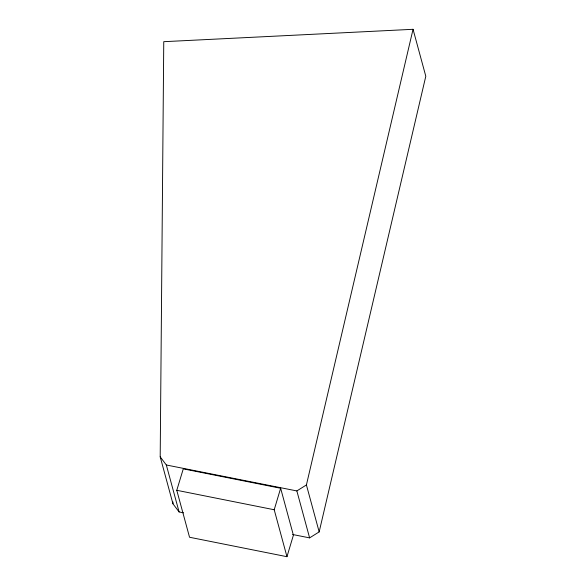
<?xml version="1.0" encoding="UTF-8"?>
<svg xmlns="http://www.w3.org/2000/svg" width="586" height="586" viewBox="0 0 586 586"><rect width="100%" height="100%" fill="white"/><g stroke="black" fill="none" stroke-linecap="round" stroke-linejoin="round"><path stroke-width="0.88" d="M183.557 512.831L179.089 511.944L172.951 503.799L160.198 456.846L163.758 41.687L413.049 29.3L425.802 76.253L319.165 531.898L309.613 537.882L292.626 534.505M172.951 503.799L172.965 501.968M319.165 531.898L306.412 484.944L413.049 29.3M286.964 556.7L274.211 509.747L280.643 488.255L183.279 468.859L176.782 490.299L189.542 537.252L286.964 556.7L293.396 535.208L280.643 488.255M160.198 456.846L166.329 464.991L296.853 490.929L306.412 484.944M176.782 490.299L274.211 509.747M296.853 490.929L309.613 537.882M166.329 464.991L179.089 511.944"/></g></svg>
